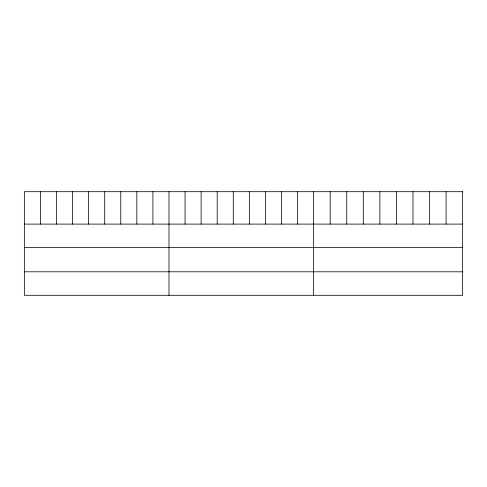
<?xml version="1.0" encoding="UTF-8"?>
<svg xmlns="http://www.w3.org/2000/svg" width="487" height="487" viewBox="0 0 487 487"><rect width="100%" height="100%" fill="white"/><g stroke="black" fill="none" stroke-linecap="round" stroke-linejoin="round"><path stroke-width="0.73" d="M24.35 224.099L462.65 224.099M24.35 247.597L462.65 247.597M24.35 271.801L462.65 271.801M446.092 191.701L446.092 224.099M429.534 191.701L429.534 224.099M412.976 191.701L412.976 224.099M396.418 191.701L396.418 224.099M379.86 191.701L379.86 224.099M363.302 191.701L363.302 224.099M346.744 191.701L346.744 224.099M330.186 191.701L330.186 224.099M313.628 191.701L313.628 295.299M297.557 191.701L297.557 224.099M281.486 191.701L281.486 224.099M265.415 191.701L265.415 224.099M249.344 191.701L249.344 224.099M233.273 191.701L233.273 224.099M217.202 191.701L217.202 224.099M201.131 191.701L201.131 224.099M185.06 191.701L185.06 224.099M168.989 191.701L168.989 295.299M152.918 191.701L152.918 224.099M136.847 191.701L136.847 224.099M120.776 191.701L120.776 224.099M104.705 191.701L104.705 224.099M88.634 191.701L88.634 224.099M72.563 191.701L72.563 224.099M56.492 191.701L56.492 224.099M40.421 191.701L40.421 224.099M462.65 191.701L24.35 191.701L24.35 295.299L462.65 295.299L462.65 191.701"/></g></svg>
